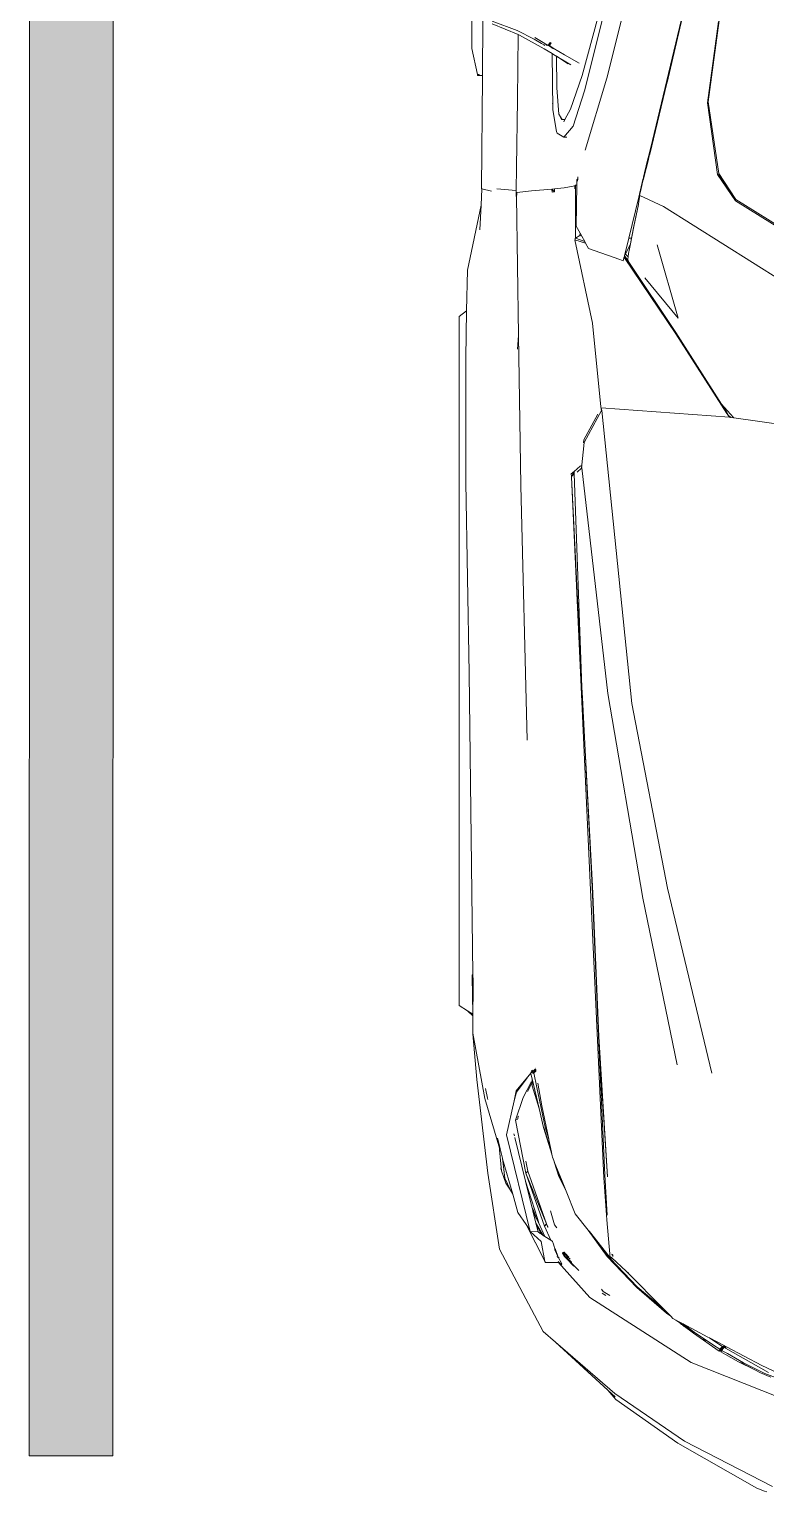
# Model space of a CAD drawing. Header units: millimetres. Extents: x 1010 to 1494, y -119 to 564.
# Drawn here: x 1309.727 to 1310.607, y 439.3 to 441.048 of the extents above; entities that cross this region are included whole.
import ezdxf

# ---------------------------------------------------------------- set-up
doc = ezdxf.new("R2010")
doc.units = ezdxf.units.MM
doc.layers.get('0').update_dxf_attribs({"lineweight": 9})
doc.layers.add('Edges', color=7, linetype='Continuous', lineweight=9)

# ---------------------------------------------------------------- blocks, each defined once
blk = doc.blocks.new('chevy tahoe pl')
at = {"layer": 'Edges'}
for p, q in [((70.771, 96.562), (70.996, 96.919)), ((70.996, 96.919), (100.036, 96.919)), ((100.036, 96.919), (100.285, 96.598)), ((67.077, 95.837), (69.831, 96.332)), ((67.876, 96.171), (69.794, 96.332)), ((69.794, 96.332), (69.84, 96.336)), ((69.831, 96.332), (69.834, 96.333)), ((69.834, 96.333), (69.84, 96.336)), ((69.84, 96.336), (69.845, 96.336)), ((69.845, 96.336), (70.244, 96.335)), ((70.244, 96.335), (70.553, 96.34)), ((72.044, 96.33), (70.244, 96.335)), ((70.553, 96.34), (70.771, 96.562)), ((70.553, 96.34), (70.631, 96.341)), ((70.631, 96.341), (70.771, 96.562)), ((70.631, 96.341), (72.213, 96.366)), ((72.279, 96.333), (72.044, 96.33)), ((72.213, 96.366), (72.28, 96.362)), ((72.214, 96.358), (72.213, 96.358)), ((85.01, 96.486), (72.279, 96.333)), ((72.279, 96.333), (72.28, 96.362)), ((93.041, 96.63), (85.01, 96.486)), ((93.041, 96.63), (98.28, 96.633)), ((98.28, 96.633), (100.285, 96.598)), ((100.285, 96.598), (102.001, 96.568)), ((102.001, 96.568), (104.733, 95.992)), ((111.346, 96.379), (110.246, 96.143)), ((111.346, 96.379), (112.699, 96.383)), ((63.925, 95.698), (60.722, 95.207)), ((67.876, 96.171), (63.925, 95.698)), ((67.077, 95.837), (65.073, 95.24)), ((67.031, 95.702), (67.091, 95.716)), ((67.091, 95.716), (67.487, 95.805)), ((103.693, 96.045), (104.733, 95.992)), ((104.733, 95.992), (105.431, 95.957)), ((105.324, 95.546), (105.431, 95.957)), ((105.431, 95.957), (105.433, 95.967)), ((105.433, 95.967), (110.133, 95.93)), ((110.133, 95.93), (110.2, 95.93)), ((110.2, 96.143), (110.246, 96.143)), ((110.2, 96.069), (110.2, 96.143)), ((110.246, 96.069), (110.2, 96.143)), ((110.246, 96.069), (110.2, 96.143)), ((110.2, 96.069), (110.246, 96.069)), ((110.2, 96.069), (110.2, 95.93)), ((110.2, 95.93), (112.529, 95.922)), ((110.246, 96.069), (110.246, 96.143)), ((57.24, 93.368), (60.722, 95.207)), ((63.042, 94.657), (64.53, 95.082)), ((63.705, 94.994), (63.208, 94.742)), ((64.026, 95.13), (63.507, 94.944)), ((64.549, 95.086), (63.705, 94.994)), ((64.901, 95.207), (64.026, 95.13)), ((64.142, 95.155), (64.026, 95.13)), ((64.53, 95.082), (64.549, 95.086)), ((64.549, 95.086), (64.941, 95.182)), ((64.955, 95.218), (64.901, 95.207)), ((64.955, 95.217), (64.901, 95.207)), ((64.941, 95.182), (64.955, 95.218)), ((64.941, 95.182), (64.956, 95.185)), ((65.073, 95.24), (64.955, 95.218)), ((64.956, 95.185), (65.291, 95.296)), ((64.956, 95.185), (65.396, 95.292)), ((105.429, 95.324), (105.354, 94.51)), ((105.43, 95.328), (105.429, 95.324)), ((111.929, 94.427), (112.381, 95.522)), ((112.499, 95.52), (112.096, 94.467)), ((65.533, 94.923), (61.467, 93.914)), ((61.753, 94.089), (62.265, 94.435)), ((62.265, 94.435), (63.042, 94.657)), ((63.208, 94.742), (63.042, 94.657)), ((63.507, 94.944), (63.208, 94.742)), ((63.588, 94.113), (65.432, 94.564)), ((63.919, 94.104), (66.162, 94.531)), ((65.575, 94.603), (65.497, 94.585)), ((66.974, 94.599), (65.533, 94.923)), ((66.162, 94.531), (67.115, 94.211)), ((66.204, 94.49), (66.162, 94.531)), ((66.188, 94.45), (66.231, 94.438)), ((66.235, 94.439), (66.231, 94.438)), ((66.235, 94.439), (66.316, 94.42)), ((66.324, 94.417), (66.316, 94.42)), ((67.337, 94.496), (66.974, 94.599)), ((67.4, 94.504), (66.974, 94.599)), ((67.94, 94.044), (67.337, 94.496)), ((68.142, 93.884), (67.4, 94.504)), ((92.916, 94.313), (99.255, 94.405)), ((99.255, 94.405), (98.67, 94.454)), ((105.1, 94.493), (99.255, 94.405)), ((105.1, 94.508), (105.102, 94.515)), ((105.1, 94.493), (105.1, 94.508)), ((105.103, 94.493), (105.1, 94.508)), ((105.102, 94.508), (105.1, 94.508)), ((105.1, 94.489), (105.1, 94.493)), ((105.103, 94.493), (105.1, 94.493)), ((105.158, 94.514), (105.102, 94.515)), ((105.102, 94.515), (105.102, 94.508)), ((105.102, 94.508), (105.103, 94.493)), ((105.156, 94.508), (105.102, 94.508)), ((105.102, 94.482), (105.103, 94.493)), ((105.157, 94.494), (105.103, 94.493)), ((105.156, 94.508), (105.158, 94.514)), ((105.354, 94.505), (105.156, 94.508)), ((105.156, 94.477), (105.158, 94.487)), ((105.156, 94.477), (105.276, 94.479)), ((105.158, 94.514), (105.354, 94.51)), ((105.277, 94.486), (105.276, 94.479)), ((105.276, 94.479), (105.335, 93.867)), ((105.354, 94.51), (105.354, 94.505)), ((105.354, 94.51), (106.344, 94.491)), ((106.344, 94.491), (105.354, 94.505)), ((109.175, 94.45), (106.344, 94.491)), ((111.929, 94.427), (109.175, 94.45)), ((111.336, 93.331), (111.903, 94.363)), ((112.096, 94.467), (111.735, 93.755)), ((111.903, 94.363), (111.929, 94.427)), ((60.269, 93.33), (61.753, 94.089)), ((60.985, 93.694), (61.753, 94.089)), ((61.467, 93.914), (61.044, 93.46)), ((61.467, 93.914), (61.441, 93.587)), ((61.53, 93.939), (61.467, 93.914)), ((61.753, 94.089), (61.53, 93.939)), ((61.693, 93.32), (63.919, 94.104)), ((61.782, 93.231), (63.919, 94.104)), ((64.008, 94.015), (61.782, 93.231)), ((61.817, 93.679), (62.334, 93.806)), ((63.588, 94.113), (62.015, 93.614)), ((62.016, 93.659), (62.342, 93.785)), ((62.334, 93.806), (62.049, 93.676)), ((62.334, 93.806), (62.423, 93.827)), ((62.342, 93.785), (62.501, 93.847)), ((62.342, 93.785), (62.423, 93.827)), ((62.423, 93.827), (62.501, 93.847)), ((62.501, 93.847), (63.588, 94.113)), ((64.008, 94.015), (63.919, 94.104)), ((64.43, 94.095), (64.008, 94.015)), ((67.604, 93.837), (66.651, 93.545)), ((67.898, 93.837), (66.651, 93.545)), ((67.115, 94.211), (67.756, 93.872)), ((67.743, 93.837), (67.371, 94.033)), ((68.147, 93.766), (67.533, 93.641)), ((67.743, 93.837), (67.604, 93.837)), ((67.773, 93.837), (67.743, 93.837)), ((67.756, 93.872), (67.773, 93.837)), ((67.791, 93.837), (67.756, 93.872)), ((67.791, 93.837), (67.773, 93.837)), ((67.898, 93.837), (67.791, 93.837)), ((67.899, 93.837), (67.898, 93.837)), ((68.117, 93.887), (67.899, 93.837)), ((68.13, 93.801), (68.183, 93.819)), ((68.147, 93.766), (68.13, 93.801)), ((68.183, 93.819), (68.147, 93.766)), ((68.147, 93.766), (68.219, 93.801)), ((68.228, 93.685), (68.147, 93.766)), ((68.299, 93.677), (68.147, 93.766)), ((68.194, 93.84), (68.156, 93.872)), ((68.183, 93.89), (68.167, 93.89)), ((68.201, 93.855), (68.183, 93.89)), ((68.183, 93.819), (68.236, 93.855)), ((68.183, 93.819), (68.194, 93.84)), ((68.219, 93.801), (68.183, 93.819)), ((68.194, 93.84), (68.201, 93.855)), ((68.222, 93.816), (68.194, 93.84)), ((68.223, 93.815), (68.219, 93.801)), ((68.241, 93.776), (68.219, 93.801)), ((68.236, 93.855), (68.222, 93.816)), ((68.223, 93.815), (68.222, 93.816)), ((68.236, 93.855), (68.224, 93.879)), ((68.236, 93.855), (68.27, 93.817)), ((68.278, 93.694), (68.241, 93.776)), ((68.306, 93.702), (68.241, 93.776)), ((92.916, 94.313), (82.186, 94.046)), ((105.335, 93.867), (105.412, 92.999)), ((111.735, 93.755), (111.559, 93.447)), ((56.79, 92.848), (57.24, 93.368)), ((60.196, 93.3), (60.148, 93.271)), ((60.158, 92.728), (60.148, 93.271)), ((61.044, 93.46), (60.196, 93.3)), ((60.269, 93.33), (60.196, 93.3)), ((61.093, 93.053), (61.693, 93.32)), ((61.093, 93.053), (61.252, 93.297)), ((61.682, 93.491), (61.252, 93.297)), ((61.252, 93.297), (61.297, 93.366)), ((61.297, 93.366), (61.817, 93.679)), ((61.297, 93.366), (61.359, 93.461)), ((61.359, 93.461), (61.764, 93.666)), ((61.359, 93.461), (61.381, 93.495)), ((61.381, 93.495), (61.441, 93.587)), ((61.441, 93.587), (61.664, 93.642)), ((61.632, 93.178), (61.782, 93.231)), ((61.782, 93.231), (61.653, 93.174)), ((61.664, 93.642), (61.764, 93.666)), ((62.007, 93.655), (61.682, 93.491)), ((61.818, 93.552), (61.682, 93.491)), ((61.782, 93.231), (61.693, 93.32)), ((61.764, 93.666), (61.817, 93.679)), ((61.818, 93.552), (62.007, 93.655)), ((62.015, 93.614), (61.818, 93.552)), ((62.007, 93.655), (62.014, 93.659)), ((62.014, 93.659), (62.016, 93.659)), ((62.015, 93.614), (62.059, 93.637)), ((62.049, 93.676), (62.016, 93.659)), ((65.842, 93.356), (64.726, 93.01)), ((65.842, 93.338), (64.808, 93.026)), ((65.328, 93.129), (64.808, 93.026)), ((65.328, 93.129), (65.353, 93.136)), ((65.353, 93.136), (66.767, 93.422)), ((65.353, 93.136), (65.859, 93.285)), ((66.651, 93.545), (65.842, 93.356)), ((65.859, 93.285), (67.533, 93.641)), ((66.767, 93.422), (67.713, 93.59)), ((68.278, 93.694), (68.228, 93.685)), ((68.244, 93.669), (68.228, 93.685)), ((68.278, 93.694), (68.279, 93.674)), ((68.305, 93.695), (68.284, 93.675)), ((68.325, 93.681), (68.313, 93.695)), ((68.378, 93.696), (68.379, 93.694)), ((68.379, 93.694), (68.383, 93.69)), ((111.133, 92.998), (111.336, 93.331)), ((111.452, 93.117), (111.34, 92.97)), ((111.473, 93.167), (111.452, 93.117)), ((111.452, 93.117), (111.465, 93.108)), ((111.486, 93.159), (111.465, 93.108)), ((111.47, 93.211), (111.48, 93.225)), ((111.544, 93.314), (111.473, 93.167)), ((111.486, 93.159), (111.473, 93.167)), ((111.475, 93.302), (111.495, 93.341)), ((111.486, 93.159), (111.544, 93.314)), ((111.486, 93.159), (111.557, 93.302)), ((111.601, 93.08), (111.486, 93.159)), ((111.486, 93.159), (111.58, 93.03)), ((111.494, 93.335), (111.494, 93.334)), ((111.495, 93.341), (111.559, 93.447)), ((111.544, 93.314), (111.557, 93.302)), ((111.806, 93.717), (111.557, 93.302)), ((54.626, 90.349), (56.79, 92.848)), ((56.79, 92.848), (54.774, 90.645)), ((60.158, 92.728), (58.682, 91.396)), ((60.06, 92.58), (60.158, 92.691)), ((60.158, 92.709), (60.074, 92.602)), ((60.102, 92.589), (60.376, 92.733)), ((60.126, 92.181), (60.465, 92.501)), ((60.127, 92.181), (60.465, 92.501)), ((60.158, 92.691), (60.202, 92.74)), ((60.158, 92.709), (60.158, 92.728)), ((60.158, 92.691), (60.158, 92.709)), ((60.162, 92.181), (60.465, 92.501)), ((60.342, 92.697), (60.376, 92.733)), ((60.364, 92.765), (60.409, 92.779)), ((60.376, 92.733), (60.688, 92.872)), ((60.376, 92.733), (60.745, 92.864)), ((60.39, 92.719), (60.376, 92.733)), ((60.447, 92.501), (60.393, 92.448)), ((60.429, 92.484), (60.465, 92.501)), ((60.447, 92.501), (60.5, 92.519)), ((60.456, 92.492), (60.447, 92.501)), ((60.465, 92.501), (60.554, 92.555)), ((60.465, 92.501), (60.518, 92.484)), ((60.5, 92.519), (60.491, 92.493)), ((60.518, 92.555), (60.5, 92.519)), ((60.5, 92.519), (60.571, 92.537)), ((60.536, 92.501), (60.5, 92.519)), ((60.536, 92.501), (60.512, 92.486)), ((60.554, 92.555), (60.518, 92.484)), ((60.571, 92.537), (60.518, 92.555)), ((60.554, 92.466), (60.536, 92.501)), ((60.589, 92.484), (60.554, 92.555)), ((60.554, 92.466), (60.571, 92.537)), ((60.589, 92.484), (60.571, 92.537)), ((60.675, 92.861), (60.931, 92.94)), ((60.931, 92.94), (61.042, 92.974)), ((61.042, 92.974), (61.052, 92.989)), ((61.052, 92.989), (61.093, 93.053)), ((61.616, 92.798), (61.747, 92.893)), ((61.747, 92.893), (62.328, 93.058)), ((63.776, 92.715), (63.168, 92.405)), ((63.582, 92.572), (63.168, 92.405)), ((63.987, 92.736), (63.582, 92.572)), ((63.582, 92.572), (63.794, 92.679)), ((64.46, 92.927), (63.776, 92.715)), ((64.402, 92.904), (63.776, 92.715)), ((63.794, 92.679), (63.987, 92.736)), ((64.402, 92.904), (63.987, 92.736)), ((64.46, 92.927), (64.402, 92.904)), ((64.59, 92.98), (64.46, 92.927)), ((64.653, 92.995), (64.59, 92.98)), ((64.723, 93.009), (64.653, 92.995)), ((64.726, 93.01), (64.723, 93.009)), ((64.803, 93.025), (64.726, 93.01)), ((64.808, 93.026), (64.803, 93.025)), ((105.292, 92.993), (105.412, 92.999)), ((105.301, 92.888), (105.292, 92.993)), ((105.301, 92.888), (105.412, 92.999)), ((105.301, 92.888), (105.421, 92.895)), ((105.412, 92.999), (105.421, 92.895)), ((105.421, 92.895), (105.465, 92.482)), ((107.607, 92.5), (107.773, 92.785)), ((107.607, 92.5), (108.064, 92.108)), ((107.607, 92.5), (107.607, 92.377)), ((107.845, 92.807), (107.773, 92.785)), ((107.845, 92.807), (108.76, 92.959)), ((108.346, 92.45), (108.253, 92.501)), ((108.347, 92.566), (108.346, 92.516)), ((108.346, 92.516), (108.347, 92.45)), ((108.346, 92.45), (108.346, 92.516)), ((108.58, 92.704), (108.347, 92.566)), ((108.58, 92.704), (108.347, 92.599)), ((108.347, 92.566), (108.347, 92.599)), ((109.682, 92.798), (108.58, 92.704)), ((111.133, 92.998), (108.76, 92.959)), ((109.008, 92.979), (109.017, 92.981)), ((111.013, 92.807), (109.682, 92.798)), ((110.652, 92.209), (111.093, 92.932)), ((111.013, 92.807), (110.699, 92.318)), ((111.093, 92.932), (111.013, 92.807)), ((111.08, 92.473), (111.355, 92.953)), ((111.093, 92.932), (111.133, 92.998)), ((111.465, 93.108), (111.34, 92.97)), ((111.355, 92.953), (111.34, 92.97)), ((111.465, 93.108), (111.355, 92.953)), ((111.465, 93.108), (111.58, 93.03)), ((111.58, 93.03), (111.601, 93.08)), ((59.963, 92.013), (59.82, 91.86)), ((59.963, 92.013), (59.942, 91.994)), ((60.055, 92.11), (59.963, 92.013)), ((60.006, 92.079), (60.02, 92.092)), ((60.02, 92.092), (60.024, 92.096)), ((60.024, 92.096), (60.34, 92.395)), ((60.304, 92.377), (60.024, 92.096)), ((60.027, 92.099), (60.304, 92.377)), ((60.126, 92.181), (60.055, 92.11)), ((60.109, 92.163), (60.117, 92.171)), ((60.304, 92.377), (60.113, 92.173)), ((60.126, 92.181), (60.34, 92.395)), ((60.126, 92.181), (60.162, 92.181)), ((60.256, 92.285), (60.278, 92.304)), ((60.298, 92.227), (60.518, 92.484)), ((60.393, 92.448), (60.304, 92.377)), ((60.34, 92.395), (60.304, 92.377)), ((60.304, 92.377), (60.333, 92.362)), ((60.34, 92.395), (60.429, 92.484)), ((60.393, 92.448), (60.357, 92.388)), ((60.518, 92.43), (60.375, 92.287)), ((60.388, 92.3), (60.518, 92.43)), ((60.393, 92.448), (60.419, 92.453)), ((60.393, 92.448), (60.408, 92.441)), ((60.5, 92.395), (60.478, 92.383)), ((60.5, 92.395), (60.48, 92.376)), ((60.496, 92.445), (60.491, 92.452)), ((60.5, 92.395), (60.518, 92.43)), ((60.554, 92.466), (60.503, 92.466)), ((60.518, 92.484), (60.518, 92.43)), ((60.589, 92.484), (60.518, 92.43)), ((60.589, 92.484), (60.518, 92.484)), ((60.589, 92.484), (60.554, 92.466)), ((61.52, 91.47), (62.202, 92.015)), ((63.168, 92.405), (62.202, 92.015)), ((93.267, 92.182), (75.872, 91.379)), ((93.268, 92.174), (84.407, 91.733)), ((93.402, 92.058), (84.407, 91.733)), ((93.268, 92.174), (93.267, 92.182)), ((93.273, 92.174), (93.267, 92.182)), ((93.273, 92.174), (93.268, 92.174)), ((93.302, 92.176), (93.273, 92.174)), ((93.403, 92.187), (93.302, 92.176)), ((93.302, 92.176), (93.402, 92.058)), ((93.302, 92.176), (93.506, 92.067)), ((93.506, 92.067), (93.402, 92.058)), ((93.506, 92.067), (93.403, 92.187)), ((93.645, 91.749), (93.479, 91.939)), ((93.726, 91.805), (93.506, 92.067)), ((103.282, 92.035), (99.756, 91.289)), ((103.282, 92.035), (103.14, 91.583)), ((103.203, 91.617), (103.341, 92.012)), ((103.338, 92.013), (103.282, 92.035)), ((103.338, 92.013), (103.338, 92.035)), ((103.341, 92.012), (103.338, 92.013)), ((103.455, 91.818), (103.341, 92.012)), ((105.016, 92.008), (103.341, 92.012)), ((103.555, 91.811), (103.851, 91.974)), ((103.851, 91.974), (105.579, 91.95)), ((105.085, 92.007), (105.016, 92.008)), ((105.279, 92.007), (105.085, 92.007)), ((105.355, 92.007), (105.279, 92.007)), ((105.397, 92.006), (105.355, 92.007)), ((105.406, 92.006), (105.397, 92.006)), ((105.455, 92.006), (105.406, 92.006)), ((105.454, 92.012), (105.431, 92.034)), ((105.431, 92.034), (105.452, 92.034)), ((105.452, 92.034), (105.454, 92.012)), ((105.452, 92.034), (105.551, 92.034)), ((105.454, 92.012), (105.455, 92.006)), ((105.459, 92.006), (105.454, 92.012)), ((105.459, 92.006), (105.455, 92.006)), ((105.551, 92.034), (105.459, 92.006)), ((105.579, 92.006), (105.459, 92.006)), ((105.465, 92.482), (105.551, 92.034)), ((105.551, 92.034), (105.579, 92.006)), ((105.579, 92.006), (105.579, 91.95)), ((105.579, 91.95), (105.711, 91.949)), ((105.711, 91.949), (105.825, 91.947)), ((105.73, 91.943), (105.711, 91.949)), ((105.82, 91.915), (105.73, 91.943)), ((105.854, 91.938), (105.82, 91.915)), ((105.82, 91.915), (105.935, 91.914)), ((109.56, 91.63), (108.064, 92.108)), ((108.347, 92.45), (108.346, 92.45)), ((108.786, 92.211), (108.347, 92.45)), ((110.205, 91.73), (108.786, 92.211)), ((110.651, 92.207), (110.652, 92.209)), ((110.729, 91.847), (111.08, 92.473)), ((58.682, 91.396), (55.936, 87.122)), ((60.408, 90.584), (61.46, 91.423)), ((60.411, 90.668), (61.52, 91.47)), ((60.821, 90.931), (61.46, 91.423)), ((61.46, 91.423), (61.52, 91.47)), ((75.872, 91.379), (69.534, 91.074)), ((69.678, 91.017), (76.016, 91.294)), ((76.001, 91.308), (69.711, 91.032)), ((81.757, 91.599), (76.001, 91.308)), ((76.016, 91.294), (81.757, 91.599)), ((81.757, 91.599), (83.97, 91.717)), ((84.407, 91.733), (83.97, 91.717)), ((93.667, 91.738), (84.148, 90.648)), ((93.645, 91.749), (93.65, 91.752)), ((94.732, 91.643), (93.645, 91.749)), ((93.673, 91.739), (93.667, 91.738)), ((93.726, 91.805), (93.745, 91.819)), ((93.752, 91.774), (93.726, 91.805)), ((94.844, 91.653), (94.713, 91.665)), ((96.08, 90.916), (94.732, 91.643)), ((95.927, 91.062), (94.844, 91.653)), ((99.756, 91.289), (96.23, 90.932)), ((102.447, 90.136), (102.907, 91.454)), ((102.907, 91.454), (103.14, 91.583)), ((103.14, 91.583), (103.203, 91.617)), ((103.203, 91.617), (103.427, 91.741)), ((103.427, 91.741), (103.455, 91.818)), ((103.427, 91.741), (103.555, 91.811)), ((103.455, 91.818), (103.555, 91.811)), ((107.05, 91.595), (110.096, 90.69)), ((109.56, 91.63), (112.135, 90.987)), ((112.694, 91.045), (110.205, 91.73)), ((58.827, 90.846), (58.764, 90.734)), ((58.768, 90.557), (58.933, 90.846)), ((58.867, 90.876), (58.827, 90.846)), ((58.933, 90.846), (59.028, 90.914)), ((60.411, 90.668), (59.094, 89.421)), ((60.352, 90.576), (60.429, 90.65)), ((61.947, 90.68), (60.355, 90.552)), ((60.391, 90.599), (60.821, 90.931)), ((60.821, 90.931), (60.429, 90.65)), ((63.718, 90.806), (61.947, 90.68)), ((63.857, 90.774), (62.154, 90.674)), ((69.534, 91.074), (63.718, 90.806)), ((63.772, 90.66), (69.711, 91.032)), ((63.772, 90.66), (69.678, 91.017)), ((69.711, 91.032), (63.857, 90.774)), ((83.731, 89.631), (96.078, 90.903)), ((95.795, 85.515), (96.189, 90.919)), ((96.078, 90.903), (96.189, 90.919)), ((96.23, 90.932), (96.08, 90.916)), ((96.08, 90.916), (96.08, 90.909)), ((96.189, 90.919), (96.183, 90.922)), ((110.096, 90.69), (116.524, 89.08)), ((112.135, 90.987), (115.762, 90.1)), ((54.379, 90.304), (52.532, 87.695)), ((54.626, 90.349), (52.616, 87.411)), ((54.774, 90.645), (54.379, 90.304)), ((54.774, 90.645), (54.49, 90.335)), ((59.129, 89.403), (60.31, 90.536)), ((59.794, 89.866), (60.35, 90.476)), ((60.303, 90.547), (60.352, 90.576)), ((60.355, 90.552), (60.303, 90.547)), ((60.367, 90.494), (60.303, 90.547)), ((60.303, 90.547), (60.31, 90.536)), ((60.31, 90.536), (60.35, 90.476)), ((60.35, 90.476), (60.367, 90.494)), ((60.352, 90.576), (60.391, 90.599)), ((60.355, 90.552), (60.391, 90.599)), ((60.408, 90.584), (60.355, 90.552)), ((60.382, 90.51), (60.355, 90.552)), ((60.376, 90.505), (60.355, 90.552)), ((60.367, 90.494), (60.382, 90.51)), ((60.382, 90.51), (60.388, 90.515)), ((60.391, 90.599), (60.408, 90.584)), ((60.409, 90.429), (60.433, 90.431)), ((60.433, 90.431), (60.424, 90.444)), ((60.433, 90.431), (60.467, 90.434)), ((60.446, 90.478), (60.45, 90.481)), ((60.467, 90.434), (60.486, 90.458)), ((60.486, 90.458), (60.51, 90.49)), ((75.52, 89.167), (84.148, 90.648)), ((102.396, 89.99), (102.447, 90.136)), ((59.094, 89.421), (58.025, 88.175)), ((59.794, 89.866), (58.16, 88.256)), ((59.706, 89.769), (59.794, 89.866)), ((75.933, 88.133), (83.731, 89.631)), ((99.306, 87.782), (102.517, 89.94)), ((99.363, 87.78), (102.377, 89.789)), ((102.468, 89.804), (102.377, 89.789)), ((102.377, 89.789), (102.381, 89.792)), ((102.381, 89.792), (102.585, 89.928)), ((102.381, 89.792), (102.468, 89.804)), ((102.511, 89.963), (102.396, 89.99)), ((102.468, 89.804), (102.473, 89.803)), ((102.473, 89.803), (102.477, 89.804)), ((102.552, 89.791), (102.477, 89.804)), ((102.524, 89.96), (102.511, 89.963)), ((102.524, 89.96), (102.517, 89.94)), ((102.517, 89.94), (102.54, 89.956)), ((102.54, 89.956), (102.524, 89.96)), ((102.605, 89.94), (102.54, 89.956)), ((102.677, 89.893), (102.552, 89.791)), ((102.696, 89.768), (102.552, 89.791)), ((102.585, 89.928), (102.605, 89.94)), ((103.342, 89.762), (102.605, 89.94)), ((103.103, 89.694), (102.677, 89.893)), ((102.901, 89.734), (102.696, 89.768)), ((102.903, 89.735), (102.901, 89.734)), ((102.903, 89.735), (103.103, 89.694)), ((103.838, 89.54), (103.103, 89.694)), ((103.103, 89.694), (103.343, 89.646)), ((103.343, 89.646), (103.342, 89.762)), ((105.072, 89.343), (103.342, 89.762)), ((103.343, 89.646), (103.855, 89.542)), ((104.772, 89.353), (103.838, 89.54)), ((103.855, 89.542), (104.772, 89.353)), ((59.129, 89.403), (58.16, 88.256)), ((68.487, 87.719), (75.52, 89.167)), ((101.68, 89.078), (99.975, 87.683)), ((105.139, 89.289), (104.678, 88.296)), ((104.772, 89.353), (104.81, 89.347)), ((105.191, 89.303), (104.772, 89.353)), ((104.81, 89.347), (104.974, 89.318)), ((104.974, 89.318), (105.072, 89.343)), ((104.974, 89.318), (105.139, 89.289)), ((105.826, 89.161), (105.072, 89.343)), ((105.147, 89.306), (105.139, 89.289)), ((105.147, 89.306), (105.191, 89.303)), ((105.195, 89.295), (105.147, 89.306)), ((105.223, 89.307), (105.191, 89.303)), ((105.191, 89.303), (105.195, 89.295)), ((105.389, 89.256), (105.191, 89.303)), ((105.191, 89.303), (105.213, 89.292)), ((105.363, 89.258), (105.195, 89.295)), ((105.294, 89.29), (105.273, 89.278)), ((105.389, 89.256), (105.363, 89.258)), ((105.442, 89.24), (105.363, 89.258)), ((105.447, 89.25), (105.389, 89.256)), ((105.443, 89.242), (105.389, 89.256)), ((105.447, 89.25), (105.441, 89.254)), ((105.442, 89.24), (105.443, 89.242)), ((105.572, 89.212), (105.442, 89.24)), ((105.443, 89.242), (105.447, 89.25)), ((105.572, 89.212), (105.443, 89.242)), ((105.77, 89.161), (105.572, 89.212)), ((105.77, 89.161), (105.826, 89.161)), ((105.835, 89.144), (105.77, 89.161)), ((105.896, 89.144), (105.826, 89.161)), ((105.835, 89.144), (105.896, 89.144)), ((105.853, 89.14), (105.835, 89.144)), ((105.915, 89.14), (105.853, 89.14)), ((106.668, 88.932), (105.853, 89.14)), ((105.915, 89.14), (105.896, 89.144)), ((106.103, 89.094), (105.915, 89.14)), ((106.091, 89.088), (106.103, 89.094)), ((106.638, 88.965), (106.103, 89.094)), ((106.832, 88.918), (106.638, 88.965)), ((106.745, 88.912), (106.668, 88.932)), ((106.867, 88.883), (106.745, 88.912)), ((106.832, 88.918), (106.867, 88.892)), ((107.462, 88.766), (106.832, 88.918)), ((106.867, 88.892), (106.867, 88.883)), ((106.867, 88.892), (106.873, 88.887)), ((106.873, 88.881), (106.867, 88.883)), ((106.873, 88.881), (106.873, 88.887)), ((106.873, 88.887), (106.884, 88.879)), ((106.884, 88.879), (106.873, 88.881)), ((109.882, 88.153), (106.884, 88.879)), ((58.16, 88.256), (57.89, 87.99)), ((103.071, 88.559), (99.975, 87.683)), ((104.678, 88.296), (101.538, 83.291)), ((114.252, 87.144), (107.462, 88.766)), ((52.532, 87.695), (50.635, 84.356)), ((57.538, 87.515), (57.587, 87.579)), ((57.587, 87.579), (57.545, 87.534)), ((57.729, 87.772), (57.57, 87.47)), ((57.587, 87.579), (57.607, 87.606)), ((57.607, 87.606), (57.729, 87.772)), ((57.796, 87.898), (57.729, 87.772)), ((57.89, 87.99), (57.796, 87.898)), ((57.89, 87.99), (58.025, 88.175)), ((75.933, 88.133), (68.134, 86.257)), ((95.959, 85.624), (99.306, 87.782)), ((96.347, 85.854), (99.363, 87.78)), ((109.908, 88.148), (109.882, 88.153)), ((113.037, 87.416), (109.908, 88.148)), ((50.707, 83.693), (52.616, 87.411)), ((54.035, 82.332), (55.936, 87.122)), ((56.423, 85.949), (57.171, 87.035)), ((57.224, 87), (56.672, 86.181)), ((57.57, 87.47), (57.013, 86.419)), ((57.461, 87.415), (57.171, 87.035)), ((57.189, 87.035), (57.536, 87.513)), ((57.224, 87), (57.57, 87.47)), ((57.443, 87.41), (57.456, 87.434)), ((57.536, 87.513), (57.461, 87.415)), ((57.461, 87.415), (57.493, 87.474)), ((57.538, 87.515), (57.536, 87.513)), ((57.538, 87.515), (57.545, 87.534)), ((56.601, 85.789), (56.976, 86.349)), ((56.976, 86.349), (56.652, 85.738)), ((56.922, 86.617), (56.851, 86.518)), ((57.013, 86.419), (56.976, 86.349)), ((106.028, 86.025), (109.05, 86.439)), ((109.092, 86.41), (106.071, 85.966)), ((109.05, 86.439), (112.481, 85.97)), ((112.522, 85.941), (109.092, 86.41)), ((56.387, 85.878), (56.281, 85.682)), ((56.441, 85.843), (56.316, 85.593)), ((56.405, 85.878), (56.387, 85.878)), ((56.387, 85.878), (56.4, 85.87)), ((56.401, 85.869), (56.421, 85.856)), ((56.405, 85.878), (56.423, 85.86)), ((56.441, 85.878), (56.405, 85.878)), ((56.423, 85.932), (56.423, 85.949)), ((56.43, 85.942), (56.423, 85.949)), ((56.423, 85.932), (56.441, 85.932)), ((56.441, 85.878), (56.423, 85.86)), ((56.441, 85.843), (56.423, 85.86)), ((56.462, 85.828), (56.423, 85.86)), ((56.568, 85.836), (56.441, 85.932)), ((56.441, 85.932), (56.441, 85.914)), ((56.441, 85.932), (56.459, 85.932)), ((56.459, 85.914), (56.441, 85.914)), ((56.441, 85.914), (56.56, 85.824)), ((56.441, 85.878), (56.567, 85.767)), ((56.462, 85.828), (56.441, 85.843)), ((56.494, 85.914), (56.459, 85.932)), ((56.459, 85.914), (56.476, 85.896)), ((56.565, 85.831), (56.459, 85.914)), ((56.462, 85.828), (56.477, 85.816)), ((56.462, 85.828), (56.476, 85.819)), ((56.476, 85.896), (56.494, 85.914)), ((56.5, 85.878), (56.476, 85.896)), ((56.583, 85.736), (56.477, 85.816)), ((56.494, 85.914), (56.672, 86.181)), ((56.494, 85.914), (56.574, 85.844)), ((56.598, 85.81), (56.494, 85.914)), ((56.561, 85.826), (56.5, 85.878)), ((56.565, 85.831), (56.5, 85.878)), ((56.56, 85.824), (56.5, 85.878)), ((56.56, 85.824), (56.548, 85.807)), ((56.583, 85.753), (56.548, 85.807)), ((56.548, 85.807), (56.567, 85.767)), ((56.548, 85.771), (56.577, 85.748)), ((56.565, 85.718), (56.548, 85.682)), ((56.565, 85.718), (56.557, 85.723)), ((56.561, 85.826), (56.56, 85.824)), ((56.574, 85.812), (56.56, 85.824)), ((56.565, 85.831), (56.561, 85.826)), ((56.562, 85.825), (56.561, 85.826)), ((56.568, 85.836), (56.565, 85.831)), ((56.593, 85.809), (56.565, 85.831)), ((56.595, 85.655), (56.565, 85.718)), ((56.567, 85.767), (56.583, 85.753)), ((56.567, 85.767), (56.577, 85.748)), ((56.574, 85.844), (56.568, 85.836)), ((56.574, 85.844), (56.608, 85.814)), ((56.577, 85.748), (56.583, 85.736)), ((56.577, 85.748), (56.587, 85.74)), ((56.598, 85.782), (56.583, 85.753)), ((56.592, 85.745), (56.583, 85.753)), ((56.587, 85.74), (56.583, 85.736)), ((56.583, 85.736), (56.63, 85.697)), ((56.631, 85.698), (56.583, 85.736)), ((56.592, 85.745), (56.587, 85.74)), ((56.587, 85.74), (56.634, 85.703)), ((56.619, 85.771), (56.592, 85.745)), ((56.634, 85.703), (56.592, 85.745)), ((56.637, 85.71), (56.592, 85.745)), ((56.595, 85.807), (56.593, 85.809)), ((56.601, 85.789), (56.598, 85.782)), ((56.619, 85.771), (56.598, 85.782)), ((56.601, 85.789), (56.619, 85.771)), ((56.601, 85.789), (56.635, 85.705)), ((56.619, 85.771), (56.652, 85.738)), ((56.652, 85.738), (56.637, 85.71)), ((96.347, 85.854), (95.791, 85.35)), ((95.989, 85.625), (96.347, 85.854)), ((104.919, 85.256), (106.028, 86.025)), ((104.942, 85.234), (106.045, 85.972)), ((106.071, 85.966), (104.974, 85.248)), ((56.548, 85.682), (55.515, 83.866)), ((55.96, 85.13), (55.624, 84.443)), ((56.603, 85.645), (55.813, 84.153)), ((55.925, 84.917), (56.316, 85.593)), ((56.281, 85.682), (55.96, 85.13)), ((56.548, 85.682), (56.601, 85.647)), ((56.595, 85.655), (56.601, 85.647)), ((56.603, 85.645), (56.601, 85.647)), ((56.627, 85.691), (56.603, 85.645)), ((56.606, 85.708), (56.627, 85.691)), ((56.63, 85.697), (56.627, 85.691)), ((56.631, 85.698), (56.63, 85.697)), ((56.634, 85.703), (56.631, 85.698)), ((56.637, 85.71), (56.634, 85.703)), ((95.46, 83.138), (95.772, 85.324)), ((95.772, 85.324), (95.791, 85.456)), ((95.772, 85.324), (95.791, 85.35)), ((95.791, 85.456), (95.792, 85.471)), ((95.87, 85.552), (95.792, 85.471)), ((95.792, 85.471), (95.794, 85.492)), ((95.794, 85.492), (95.827, 85.526)), ((95.794, 85.492), (95.795, 85.506)), ((95.795, 85.515), (95.854, 85.554)), ((95.795, 85.506), (95.827, 85.526)), ((95.795, 85.506), (95.795, 85.515)), ((95.827, 85.526), (95.854, 85.554)), ((95.827, 85.526), (95.87, 85.552)), ((95.854, 85.554), (95.902, 85.586)), ((95.87, 85.552), (95.989, 85.625)), ((95.902, 85.586), (95.87, 85.552)), ((95.902, 85.586), (95.959, 85.624)), ((103.068, 82.288), (104.919, 85.256)), ((104.974, 85.248), (103.565, 82.984)), ((55.925, 84.917), (55.479, 84.026)), ((55.624, 84.443), (55.942, 85.041)), ((50.513, 84.036), (50.489, 83.939)), ((50.635, 84.356), (50.513, 84.036)), ((55.159, 83.19), (55.479, 84.026)), ((55.314, 83.77), (55.497, 84.205)), ((55.813, 84.153), (55.388, 83.253)), ((55.497, 84.205), (55.624, 84.443))]:
    blk.add_line(p, q, dxfattribs=at)

msp = doc.modelspace()

# ---------------------------------------------------------------- hatches: boundary and pattern name
at = {"true_color": 0xf1eb1f}
h = msp.add_hatch(color=2, dxfattribs=at)
h.dxf.hatch_style = 1
h.paths.add_polyline_path([(1309.82709, 439.34329), (1309.82813, 444.34329), (1309.72813, 444.34331), (1309.72709, 439.34331)])

# ---------------------------------------------------------------- linework, layer by layer
msp.add_lwpolyline([(1309.82709, 439.34329), (1309.82813, 444.34329), (1309.72813, 444.34331), (1309.72709, 439.34331), (1309.82709, 439.34329)])

# ---------------------------------------------------------------- block references
at = {"xscale": 0.02833922161548831, "yscale": 0.02833922161548831, "zscale": 0.02833922161548831, "rotation": 90}
msp.add_blockref('chevy tahoe pl', (1312.98741, 437.86952), dxfattribs=at)

doc.saveas('drawing.dxf')
